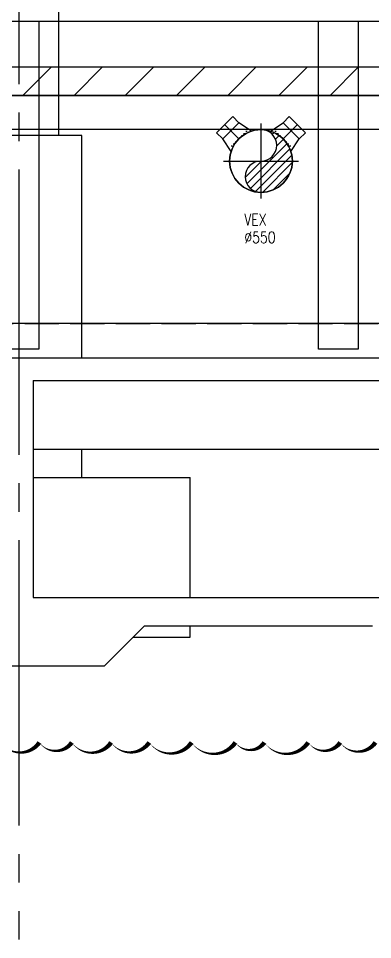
# Model space of a CAD drawing. Extents: x -3080 to 28500, y -1326 to 31609.
# Drawn here: x 6840 to 7150, y 25781 to 26588 of the extents above; entities that cross this region are included whole.
import ezdxf
from ezdxf.enums import TextEntityAlignment as Align
from ezdxf.xclip import XClip

# ---------------------------------------------------------------- set-up
doc = ezdxf.new("R2010")
doc.units = 0
doc.header["$LTSCALE"] = 100
doc.header["$XCLIPFRAME"] = 2
for name, pattern in [('188K-SM-07-F10-MECH-CR PIPE-Y2257103$0$AP6A-SM-08-FR1-001-A_AAS 210916$0$CENTER', [50.8, 31.75, -6.35, 6.35, -6.35]), ('188K-SM-07-F10-MECH-CR PIPE-Y2257103$0$AP6A-SM-08-FR1-001-A_AAS 210916$0$DOT', [0.25, 0, -0.25]), ('188K-SM-07-F10-MECH-CR PIPE-Y2257103$0$CENTER2', [1.125, 0.75, -0.125, 0.125, -0.125]), ('188K-SM-07-F10-MECH-CR PIPE-Y2257103$0$X-S-FAB_SL ALL$0$COL-CEN-LIN', [3.25, 2.5, -0.25, 0.25, -0.25]), ('188K-SM-07-F10-MECH-CR PIPE-Y2257103$0$X-S-FAB_SL ALL$0$HIDDEN', [0.4, 0.3, -0.1])]:
    doc.linetypes.add(name, pattern=pattern)
for name, color, linetype in [('0-xref', 8, 'Continuous'), ('188K-SM-07-F10-MECH-CR PIPE-Y2257103$0$0-CF-AAS-VEX', 6, 'Continuous'), ('188K-SM-07-F10-MECH-CR PIPE-Y2257103$0$0-FIRE', 1, 'Continuous'), ('188K-SM-07-F10-MECH-CR PIPE-Y2257103$0$0-hookupzoom', 4, 'Continuous'), ('188K-SM-07-F10-MECH-CR PIPE-Y2257103$0$AP6A-SM-08-FR1-001-A_AAS 210916$0$0-Block Center-Line', 1, '188K-SM-07-F10-MECH-CR PIPE-Y2257103$0$AP6A-SM-08-FR1-001-A_AAS 210916$0$CENTER'), ('188K-SM-07-F10-MECH-CR PIPE-Y2257103$0$AP6A-SM-08-FR1-001-A_AAS 210916$0$0-Block Support-Line', 7, '188K-SM-07-F10-MECH-CR PIPE-Y2257103$0$AP6A-SM-08-FR1-001-A_AAS 210916$0$DOT'), ('188K-SM-07-F10-MECH-CR PIPE-Y2257103$0$Block Center-Line', 1, '188K-SM-07-F10-MECH-CR PIPE-Y2257103$0$CENTER2'), ('188K-SM-07-F10-MECH-CR PIPE-Y2257103$0$X-S-FAB_SL ALL$0$ASP_1', 1, 'Continuous'), ('188K-SM-07-F10-MECH-CR PIPE-Y2257103$0$X-S-FAB_SL ALL$0$ASP_8', 8, 'Continuous'), ('188K-SM-07-F10-MECH-CR PIPE-Y2257103$0$X-S-FAB_SL ALL$0$BEAM-S', 2, 'Continuous'), ('188K-SM-07-F10-MECH-CR PIPE-Y2257103$0$X-S-FAB_SL ALL$0$CCL', 15, '188K-SM-07-F10-MECH-CR PIPE-Y2257103$0$X-S-FAB_SL ALL$0$COL-CEN-LIN'), ('188K-SM-07-F10-MECH-CR PIPE-Y2257103$0$X-S-FAB_SL ALL$0$HID', 5, '188K-SM-07-F10-MECH-CR PIPE-Y2257103$0$X-S-FAB_SL ALL$0$HIDDEN')]:
    doc.layers.add(name, color=color, linetype=linetype)
doc.styles.add('188K-SM-07-F10-MECH-CR PIPE-Y2257103$0$T0', font='simplex.shx', dxfattribs={"width": 0.8, "bigfont": 'chineset.shx'})

# ---------------------------------------------------------------- blocks, each defined once
blk = doc.blocks.new('*U1504')
for p, q in [((-100, 375), (-100, 450)), ((-100, 450), (100, 450)), ((100, 375), (100, 450)), ((-125.4, 244.7), (-100, 375)), ((-100, 375), (100, 375)), ((125.4, 244.7), (100, 375))]:
    blk.add_line(p, q)
blk.add_circle((0, 0), 275)
at = {"layer": '188K-SM-07-F10-MECH-CR PIPE-Y2257103$0$AP6A-SM-08-FR1-001-A_AAS 210916$0$0-Block Center-Line'}
blk.add_line((0, 275), (0, 450), dxfattribs=at)
at = {"layer": '188K-SM-07-F10-MECH-CR PIPE-Y2257103$0$AP6A-SM-08-FR1-001-A_AAS 210916$0$0-Block Support-Line'}
blk.add_line((-119.5, 275), (119.5, 275), dxfattribs=at)
blk = doc.blocks.new('*U1503')
for p, q in [((-100, 375), (-100, 450)), ((-100, 450), (100, 450)), ((100, 375), (100, 450)), ((-125.4, 244.7), (-100, 375)), ((-100, 375), (100, 375)), ((125.4, 244.7), (100, 375))]:
    blk.add_line(p, q)
blk.add_circle((0, 0), 275)
at = {"layer": '188K-SM-07-F10-MECH-CR PIPE-Y2257103$0$AP6A-SM-08-FR1-001-A_AAS 210916$0$0-Block Center-Line'}
blk.add_line((0, 275), (0, 450), dxfattribs=at)
at = {"layer": '188K-SM-07-F10-MECH-CR PIPE-Y2257103$0$AP6A-SM-08-FR1-001-A_AAS 210916$0$0-Block Support-Line'}
blk.add_line((-119.5, 275), (119.5, 275), dxfattribs=at)
blk = doc.blocks.new('*U1505')
h = blk.add_hatch()
h.set_pattern_fill('ANSI31', color=256, scale=1.5714, style=0)
h.paths.add_polyline_path([(0, 0, 1), (0, 27.5, 0.414214), (-27.5, 0, 0.414214), (0, -27.5, -1)])
blk.add_circle((0, 0), 27.5)
for centre, start, end in [((0, 13.75), 270, 90), ((0, -13.75), 90, 270)]:
    blk.add_arc(centre, 13.75, start, end)
at = {"layer": '188K-SM-07-F10-MECH-CR PIPE-Y2257103$0$Block Center-Line'}
for p, q in [((0, -33), (0, 33)), ((33, 0), (-33, 0))]:
    blk.add_line(p, q, dxfattribs=at)
blk = doc.blocks.new('188K-SM-07-F10-MECH-CR PIPE-Y2257103$0$X-S-FAB_SL ALL$0$A$Ceb448ab1')
at = {"layer": '188K-SM-07-F10-MECH-CR PIPE-Y2257103$0$X-S-FAB_SL ALL$0$CCL'}
blk.add_line((6840, 3600), (6840, 0), dxfattribs=at)
blk = doc.blocks.new('*U1541')
at = {"color": 241}
blk.add_lwpolyline([(17.5, 50), (-17.5, 50), (-17.5, 337.5), (17.5, 337.5)], close=True, dxfattribs=at)
blk = doc.blocks.new('188K-SM-07-F10-MECH-CR PIPE-Y2257103$0$X-S-FAB_SL ALL')
at = {"color": 241}
for p, q in [((-2628.521, -72748.977), (19076.479, -72748.977)), ((-2628.521, -72788.977), (19076.479, -72788.977))]:
    blk.add_line(p, q, dxfattribs=at)
at = {"layer": '188K-SM-07-F10-MECH-CR PIPE-Y2257103$0$X-S-FAB_SL ALL$0$ASP_1'}
for p, q in [((-2628.521, -73043.977), (4851.479, -73043.977)), ((2378.979, -73063.977), (2773.979, -73063.977)), ((2378.979, -73063.977), (2378.979, -73253.977)), ((2378.979, -73253.977), (2773.979, -73253.977)), ((2476.479, -73278.977), (2441.479, -73313.977)), ((2476.479, -73278.977), (2676.479, -73278.977)), ((2291.479, -73313.977), (2441.479, -73313.977))]:
    blk.add_line(p, q, dxfattribs=at)
at = {"layer": '188K-SM-07-F10-MECH-CR PIPE-Y2257103$0$X-S-FAB_SL ALL$0$ASP_8'}
for p, q in [((2401.479, -72848.977), (2401.479, -71981.477)), ((2421.479, -72848.977), (2311.479, -72848.977)), ((2421.479, -73043.977), (2421.479, -72848.977)), ((2378.979, -73123.977), (2773.979, -73123.977)), ((2421.479, -73148.977), (2421.479, -73123.977)), ((2378.979, -73148.977), (2516.479, -73148.977)), ((2516.479, -73253.977), (2516.479, -73148.977)), ((2516.479, -73288.977), (2516.479, -73278.977)), ((2466.479, -73288.977), (2516.479, -73288.977))]:
    blk.add_line(p, q, dxfattribs=at)
at = {"layer": '188K-SM-07-F10-MECH-CR PIPE-Y2257103$0$X-S-FAB_SL ALL$0$HID'}
blk.add_line((-2628.521, -73013.977), (19076.479, -73013.977), dxfattribs=at)
at = {"layer": '188K-SM-07-F10-MECH-CR PIPE-Y2257103$0$X-S-FAB_SL ALL$0$BEAM-S'}
for p in [(2366.479, -73086.477), (2646.479, -73086.477)]:
    blk.add_blockref('*U1541', p, dxfattribs=at)
at = {"layer": '188K-SM-07-F10-MECH-CR PIPE-Y2257103$0$X-S-FAB_SL ALL$0$CCL'}
blk.add_blockref('188K-SM-07-F10-MECH-CR PIPE-Y2257103$0$X-S-FAB_SL ALL$0$A$Ceb448ab1', (-4473.521, -73553.977), dxfattribs=at)
blk = doc.blocks.new('188K-SM-07-F10-MECH-CR PIPE-Y2257103')
at = {"layer": '188K-SM-07-F10-MECH-CR PIPE-Y2257103$0$0-FIRE'}
h = blk.add_hatch(dxfattribs=at)
h.set_pattern_fill('ANSI31', color=256, scale=10)
h.set_pattern_definition([(45, (0, 99332.263), (-22.45064, 22.45064), [])])
h.paths.add_polyline_path([(23550, 26520.786), (1845, 26520.786), (1845, 26545.786), (23550, 26545.786)])
blk.add_line((23502.5, 26320.786), (1845, 26320.786))
blk.add_lwpolyline([(23550, 26520.786), (1845, 26520.786), (1845, 26545.786), (23550, 26545.786)], close=True, dxfattribs=at)
at = {"layer": '188K-SM-07-F10-MECH-CR PIPE-Y2257103$0$0-hookupzoom'}
blk.add_lwpolyline([(23550, 26490.786), (1845, 26490.786), (1845, 26520.786), (23550, 26520.786)], close=True, dxfattribs=at)
at = {"layer": '188K-SM-07-F10-MECH-CR PIPE-Y2257103$0$0-CF-AAS-VEX', "yscale": 0.1, "zscale": 0.1}
for name, xscale, rotation in [('*U1504', -0.1, 45), ('*U1503', 0.1, 315)]:
    blk.add_blockref(name, (7052.172, 26463.286), dxfattribs=dict(at, xscale=xscale, rotation=rotation))
at = {"layer": '188K-SM-07-F10-MECH-CR PIPE-Y2257103$0$0-CF-AAS-VEX', "rotation": 180}
blk.add_blockref('*U1505', (7052.172, 26463.286), dxfattribs=at)
at = {"layer": '188K-SM-07-F10-MECH-CR PIPE-Y2257103$0$0-CF-AAS-VEX', "style": '188K-SM-07-F10-MECH-CR PIPE-Y2257103$0$T0', "width": 0.8}
for s, p in [('VEX', (7037.543, 26411.868)), ('%%C550', (7037.543, 26396.347))]:
    blk.add_text(s, height=10, dxfattribs=at).set_placement(p, align=Align.MIDDLE_LEFT)
ref = blk.add_blockref('188K-SM-07-F10-MECH-CR PIPE-Y2257103$0$X-S-FAB_SL ALL', (4473.521, 99334.763))
XClip(ref).set_block_clipping_path([(-7553.4648570136, -75341.9369645483), (24026.2025623869, -67725.7696244382)])
blk.add_lwpolyline([(6824.031, 25953.57, 0, 4, 0.5205671), (6857.924, 25953.57, 0, 4, 0.5205671), (6886.339, 25953.57, 0, 4, 0.5205671), (6920.811, 25953.57, 0, 4, 0.5205671), (6954.25, 25953.57, 0, 4, 0.5205671), (6991.363, 25953.57, 0, 4, 0.5205671), (7029.781, 25953.57, 0, 4, 0.5205671), (7055.14, 25953.57, 0, 4, 0.5205671), (7093.581, 25953.57, 0, 4, 0.5205671), (7121.639, 25953.57, 0, 4, 0.5205671), (7152.53, 25953.57, 0, 4, 0.5205671)], format="xyseb")

msp = doc.modelspace()

# ---------------------------------------------------------------- block references
at = {"layer": '0-xref'}
msp.add_blockref('188K-SM-07-F10-MECH-CR PIPE-Y2257103', (0, 0), dxfattribs=at)

doc.saveas('drawing.dxf')
